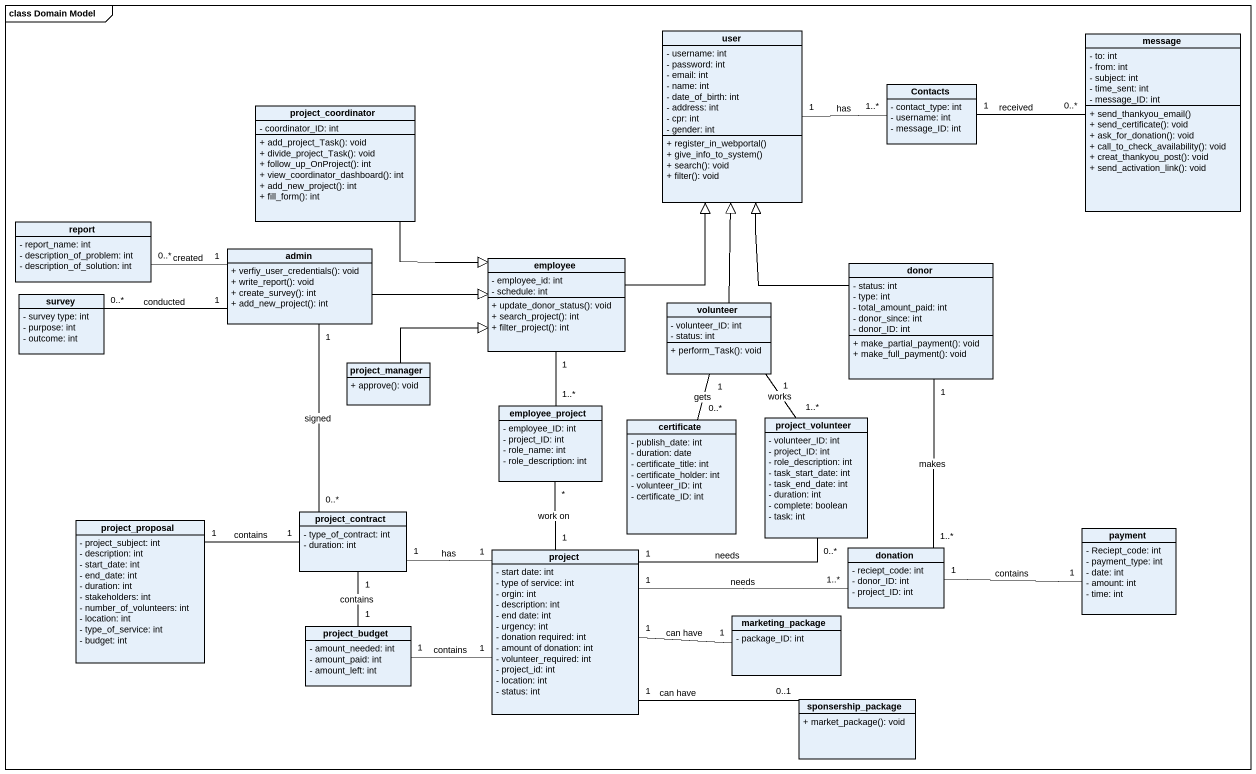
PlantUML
@startuml
mainframe class Domain Model
hide circle
hide empty members
skinparam classAttributeIconSize 0
class user {
  - username: int
  - password: int
  - email: int
  - name: int
  - date_of_birth: int
  - address: int
  - cpr: int
  - gender: int
  + register_in_webportal()
  + give_info_to_system()
  + search(): void
  + filter(): void
}
class message {
  - to: int
  - from: int
  - subject: int
  - time_sent: int
  - message_ID: int
  + send_thankyou_email()
  + send_certificate(): void
  + ask_for_donation(): void
  + call_to_check_availability(): void
  + creat_thankyou_post(): void
  + send_activation_link(): void
}
class project_coordinator {
  - coordinator_ID: int
  + add_project_Task(): void
  + divide_project_Task(): void
  + follow_up_OnProject(): int
  + view_coordinator_dashboard(): int
  + add_new_project(): int
  + fill_form(): int
}
class Contacts {
  - contact_type: int
  - username: int
  - message_ID: int
}
class report {
  - report_name: int
  - description_of_problem: int
  - description_of_solution: int
}
class admin {
  + verfiy_user_credentials(): void
  + write_report(): void
  + create_survey(): int
  + add_new_project(): int
}
class employee {
  - employee_id: int
  - schedule: int
  + update_donor_status(): void
  + search_project(): int
  + filter_project(): int
}
class survey {
  - survey type: int
  - purpose: int
  - outcome: int
}
class donor {
  - status: int
  - type: int
  - total_amount_paid: int
  - donor_since: int
  - donor_ID: int
  + make_partial_payment(): void
  + make_full_payment(): void
}
class volunteer {
  - volunteer_ID: int
  - status: int
  + perform_Task(): void
}
class project_manager {
  + approve(): void
}
class employee_project {
  - employee_ID: int
  - project_ID: int
  - role_name: int
  - role_description: int
}
class certificate {
  - publish_date: int
  - duration: date
  - certificate_title: int
  - certificate_holder: int
  - volunteer_ID: int
  - certificate_ID: int
}
class project_volunteer {
  - volunteer_ID: int
  - project_ID: int
  - role_description: int
  - task_start_date: int
  - task_end_date: int
  - duration: int
  - complete: boolean
  - task: int
}
class project_proposal {
  - project_subject: int
  - description: int
  - start_date: int
  - end_date: int
  - duration: int
  - stakeholders: int
  - number_of_volunteers: int
  - location: int
  - type_of_service: int
  - budget: int
}
class project_contract {
  - type_of_contract: int
  - duration: int
}
class payment {
  - Reciept_code: int
  - payment_type: int
  - date: int
  - amount: int
  - time: int
}
class project {
  - start date: int
  - type of service: int
  - orgin: int
  - description: int
  - end date: int
  - urgency: int
  - donation required: int
  - amount of donation: int
  - volunteer_required: int
  - project_id: int
  - location: int
  - status: int
}
class donation {
  - reciept_code: int
  - donor_ID: int
  - project_ID: int
}
class project_budget {
  - amount_needed: int
  - amount_paid: int
  - amount_left: int
}
class marketing_package {
  - package_ID: int
}
class sponsership_package {
  + market_package(): void
}
user "1" -right- "1..*" Contacts : has
project_coordinator --|> employee
Contacts "1" -right- "0..*" message : received
admin "1" -left- "0..*" report : created
admin -right-|> employee
admin "1" -left- "0..*" survey : conducted
admin "1" -- "0..*" project_contract : signed
employee -up-|> user
employee "1" -- "1..*" employee_project
donor -up-|> user
donor "1" -- "1..*" donation : makes
volunteer -up-|> user
volunteer "1" -- "0..*" certificate : gets
volunteer "1" -- "1..*" project_volunteer : works
project_manager -right-|> employee
employee_project "*" -- "1" project : work on
project_volunteer "0..*" -- "1" project : needs
project_proposal "1" -right- "1" project_contract : contains
project_contract "1" -right- "1" project : has
project "1" -right- "1" marketing_package : can have
project "1" -right- "0..1" sponsership_package : can have
donation "1" -right- "1" payment : contains
donation "1..*" -left- "1" project : needs
project_budget "1" -up- "1" project_contract : contains
project_budget "1" -right- "1" project : contains
@enduml
